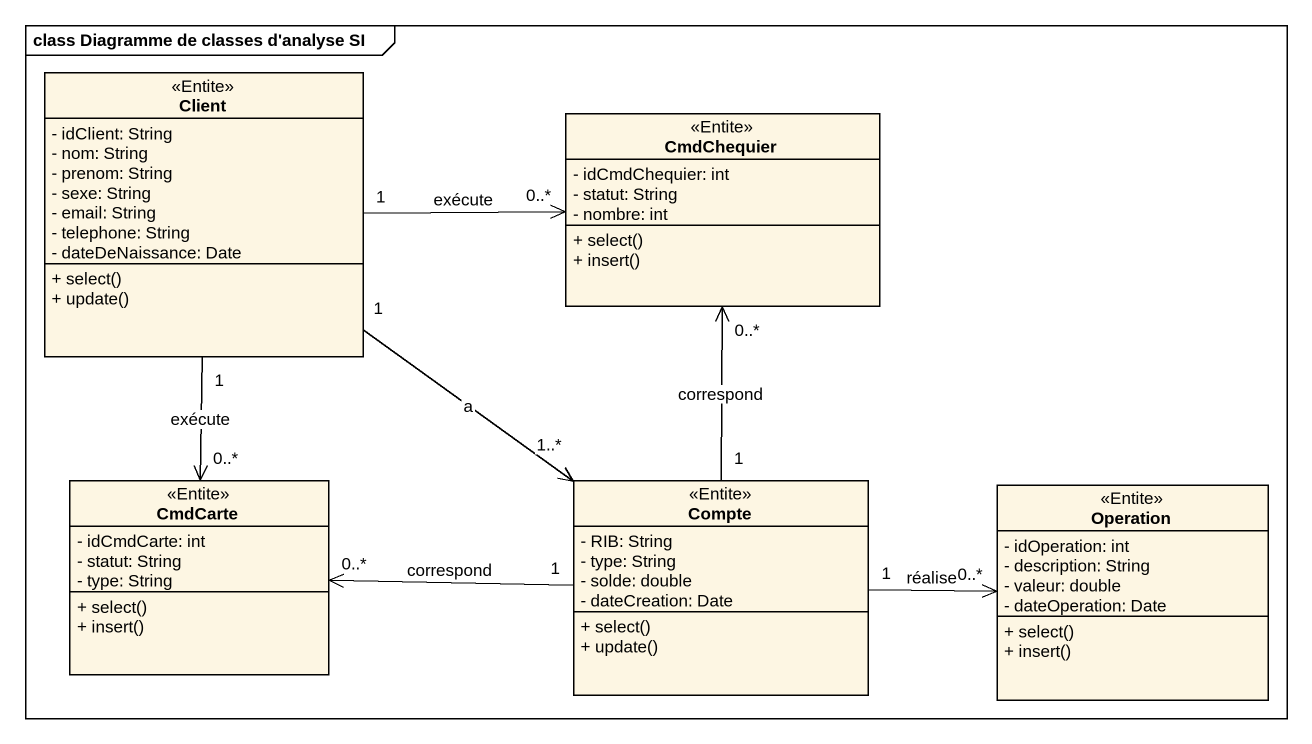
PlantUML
@startuml
mainframe class Diagramme de classes d'analyse SI
hide circle
hide empty members
skinparam classAttributeIconSize 0
class Client <<Entite>> {
  - idClient: String
  - nom: String
  - prenom: String
  - sexe: String
  - email: String
  - telephone: String
  - dateDeNaissance: Date
  + select()
  + update()
}
class CmdChequier <<Entite>> {
  - idCmdChequier: int
  - statut: String
  - nombre: int
  + select()
  + insert()
}
class CmdCarte <<Entite>> {
  - idCmdCarte: int
  - statut: String
  - type: String
  + select()
  + insert()
}
class Compte <<Entite>> {
  - RIB: String
  - type: String
  - solde: double
  - dateCreation: Date
  + select()
  + update()
}
class Operation <<Entite>> {
  - idOperation: int
  - description: String
  - valeur: double
  - dateOperation: Date
  + select()
  + insert()
}
Client "1" -right-> "0..*" CmdChequier : exécute
Client "1" --> "1..*" Compte : a
CmdCarte "0..*" <-up- "1" Client : exécute
CmdCarte "0..*" <-right- "1" Compte : correspond
Compte "1" -up-> "0..*" CmdChequier : correspond
Compte "1" -right-> "0..*" Operation : réalise
@enduml
